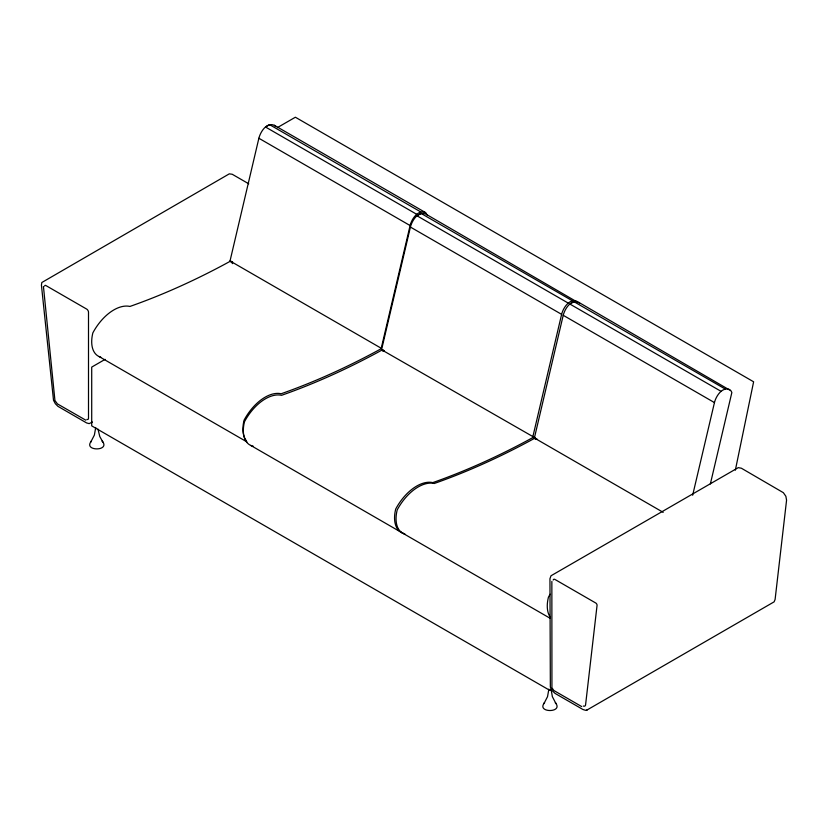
<?xml version="1.0" encoding="UTF-8"?>
<svg xmlns="http://www.w3.org/2000/svg" width="828" height="828" viewBox="0 0 828 828"><rect width="100%" height="100%" fill="white"/><g stroke="black" fill="none" stroke-linecap="round" stroke-linejoin="round"><path stroke-width="1.24" d="M95.717 427.496L94.382 435.062L90.811 441.945L91.432 441.076C82.552 451.488 111.066 451.488 102.175 441.076L102.796 441.945L99.774 436.522L97.983 429.101M548.871 689.113L547.525 696.679L543.955 703.562L544.576 702.703C535.695 713.115 564.21 713.115 555.329 702.703L555.94 703.562L552.369 696.679L551.034 689.113M735.347 470.19L753.615 381.791L295.379 117.224L277.339 127.636M425.582 212.61C417.974 209.236 411.619 219.13 410.098 225.558L381.242 348.257L230.029 260.944L258.874 138.255C260.468 131.818 266.637 121.892 274.368 125.307L425.582 212.61L427.496 215.508M535.323 437.991L381.553 349.747L410.409 227.058C411.992 220.621 418.171 210.695 425.892 214.11L578.244 302.644M532.777 437.049L561.622 314.361C563.154 307.933 569.509 298.039 577.116 301.413M663.197 512.346L534.381 437.981L563.226 315.292C564.82 308.854 570.989 298.918 578.72 302.334L731.062 390.868L731.848 392.544L710.362 483.935M692.663 495.237L714.45 402.594C715.972 396.167 722.326 386.272 729.934 389.646M43.439 286.478L54.938 400.524L57.442 403.898L85.843 420.21M586.866 710.093L774.118 601.842L775.101 599.441L786.569 500.195L785.865 496.272L783.36 492.681L741.381 468.224L738.276 467.644L551.003 575.77L549.947 578.741L550.351 687.074L551.955 690.397L555.039 693.388L583.047 709.555L585.717 710.341L587.352 709.813M105.125 359.352L91.711 367.094L91.711 425.882L549.947 690.448L552.183 689.155M92.436 422.021L89.155 423.625L86.619 422.942L57.929 406.331L55.352 403.722L53.52 400.286L41.431 285.153L41.824 282.514L229.304 173.849L232.223 174.263L248.742 183.795M381.242 348.681L377.175 350.917A854.372 493.271 -60 0 1 281.147 393.755A39.847 23.008 -60 0 0 244.074 420.189A31.454 18.154 -60 0 0 246.195 440.527M535.809 439.368A21.259 12.275 -60 0 0 534.381 438.405L530.303 440.641A854.372 493.271 -60 0 1 434.286 483.48A39.847 23.008 -60 0 0 397.202 509.913A31.454 18.154 -60 0 0 405.12 534.195M232.575 261.886L230.029 260.944M384.099 350.679L381.553 349.747M536.927 438.912L534.381 437.981M420.841 211.978L269.618 124.666L265.54 127.026L416.753 214.328M572.365 300.771L421.152 213.469L417.064 215.829L568.287 303.131M725.193 389.005L573.97 301.702L569.892 304.052L721.105 391.365M258.874 138.255L410.098 225.558M410.409 227.058L561.622 314.361M563.226 315.292L714.45 402.594M99.101 356.557L246.961 441.924M250.729 445.412L401.942 532.725M403.453 533.594L550.185 618.309M581.68 706.563L553.87 690.511L551.934 687.768L551.862 581.432M578.72 302.334L579.848 303.565M274.368 125.307L275.496 126.539M403.619 533.325A31.454 18.154 -60 0 1 395.701 509.044A39.847 23.008 -60 0 1 432.775 482.61A854.372 493.271 -60 0 0 528.802 439.771L532.87 437.536A21.259 12.275 -60 0 1 534.298 438.498M253.285 446.22A31.454 18.154 -60 0 1 244.477 421.742A39.847 23.008 -60 0 1 281.561 395.308A854.372 493.271 -60 0 0 377.578 352.469L381.656 350.234A21.259 12.275 -60 0 1 383.085 351.196M86.868 419.392A2.691 1.552 60 0 0 88.503 418.461L88.503 312.042A2.691 1.552 60 0 0 86.868 309.206L45.726 285.453A1.894 1.097 60 0 0 44.608 286.095M553.207 580.055A2.691 1.552 60 0 1 554.791 579.362L595.932 603.115A1.894 1.097 60 0 1 597.071 605.278L585.551 705.063A3.643 2.111 60 0 1 583.357 706.025M100.768 357.158A31.454 18.154 -60 0 1 92.85 332.887A39.847 23.008 -60 0 1 129.934 306.443A854.372 493.271 -60 0 0 225.951 263.604L230.029 261.379A21.259 12.275 -60 0 1 232.647 263.646M382.671 349.644A21.259 12.275 -60 0 1 383.871 350.958M549.999 616.798A31.454 18.154 -60 0 1 548.426 597.216A39.847 23.008 -60 0 1 550.134 594.214"/></g></svg>
